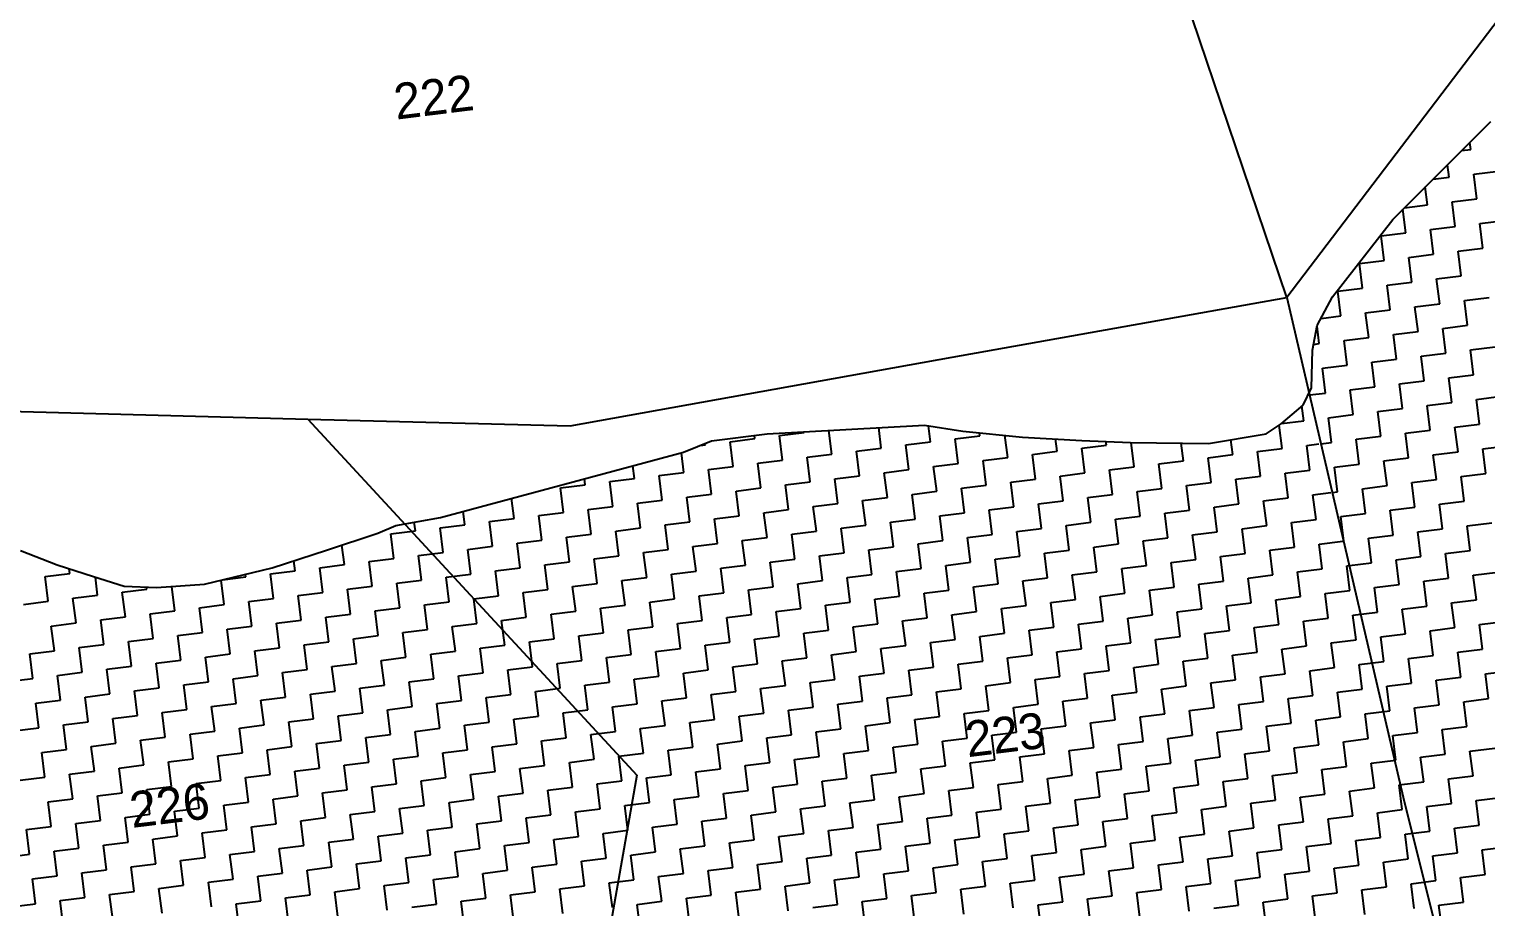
# Model space of a CAD drawing. Header units: metres. Extents: x 286056 to 292206, y 2024114 to 2027347.
# Drawn here: x 289080 to 289647, y 2024821 to 2025163 of the extents above; entities that cross this region are included whole.
import ezdxf
from ezdxf.enums import TextEntityAlignment as Align

# ---------------------------------------------------------------- set-up
doc = ezdxf.new("R2010")
doc.units = ezdxf.units.M
for name, color, linetype in [('POLY_HATCH', 12, 'Continuous'), ('POLY_PARCEL', 6, 'Continuous'), ('TEXT_PARCEL', 7, 'Continuous')]:
    doc.layers.add(name, color=color, linetype=linetype)
doc.styles.add('TEXT_MAP', font='')
doc.styles.get('TEXT_MAP').set_extended_font_data('Kruti Dev 050')

# ---------------------------------------------------------------- blocks, each defined once
blk = doc.blocks.new('13')
at = {"layer": 'POLY_HATCH'}
for p, q in [((426.931, 221.989), (432.421, 226.272)), ((423.45, 218.51), (426.931, 221.989)), ((422.512, 217.171), (423.45, 218.51)), ((422.111, 215.967), (422.512, 217.171)), ((421.843, 214.093), (422.111, 215.967)), ((377.582, 213.016), (390.108, 214.762)), ((390.108, 214.762), (391.581, 215.164)), ((391.581, 215.164), (394.393, 215.164)), ((394.393, 215.164), (402.293, 214.629)), ((402.293, 214.629), (404.168, 214.093)), ((356.425, 213.953), (358.166, 213.016)), ((404.168, 214.093), (407.113, 213.424)), ((421.307, 213.29), (421.843, 214.093)), ((407.113, 213.424), (410.059, 212.889)), ((420.102, 212.487), (421.307, 213.29)), ((358.166, 213.016), (359.906, 212.213)), ((371.69, 212.079), (374.368, 212.615)), ((374.368, 212.615), (375.305, 212.882)), ((375.305, 212.882), (377.582, 213.016)), ((410.059, 212.889), (412.47, 212.487)), ((412.47, 212.487), (416.353, 211.952)), ((419.299, 212.086), (420.102, 212.487)), ((359.906, 212.213), (361.379, 211.544)), ((368.878, 211.544), (371.69, 212.079)), ((416.353, 211.952), (419.299, 212.086)), ((361.379, 211.544), (362.986, 211.276)), ((362.986, 211.276), (365.396, 211.143)), ((365.396, 211.143), (368.878, 211.544))]:
    blk.add_line(p, q, dxfattribs=at)
at = {"layer": 'POLY_HATCH', "linetype": 'Continuous'}
for p, q in [((430.79, 225), (431.25, 225)), ((431.25, 225), (431.25, 225.359)), ((430, 223.75), (430, 224.383)), ((428.75, 222.5), (428.75, 223.408)), ((429.188, 223.75), (430, 223.75)), ((431.25, 223.75), (432.5, 223.75)), ((431.25, 222.5), (431.25, 223.75)), ((427.5, 221.25), (427.5, 222.433)), ((427.586, 222.5), (428.75, 222.5)), ((430, 222.5), (431.25, 222.5)), ((430, 221.25), (430, 222.5)), ((426.25, 221.25), (427.5, 221.25)), ((426.25, 220), (426.25, 221.25)), ((428.75, 221.25), (430, 221.25)), ((428.75, 220), (428.75, 221.25)), ((431.25, 221.25), (432.5, 221.25)), ((431.25, 220), (431.25, 221.25)), ((425, 220), (426.25, 220)), ((425, 218.75), (425, 220)), ((427.5, 220), (428.75, 220)), ((427.5, 218.75), (427.5, 220)), ((430, 220), (431.25, 220)), ((430, 218.75), (430, 220)), ((423.75, 218.75), (425, 218.75)), ((423.75, 217.5), (423.75, 218.75)), ((426.25, 218.75), (427.5, 218.75)), ((426.25, 217.5), (426.25, 218.75)), ((428.75, 218.75), (430, 218.75)), ((428.75, 217.5), (428.75, 218.75)), ((422.742, 217.5), (423.75, 217.5)), ((425, 217.5), (426.25, 217.5)), ((425, 216.25), (425, 217.5)), ((427.5, 217.5), (428.75, 217.5)), ((427.5, 216.25), (427.5, 217.5)), ((430, 217.5), (431.25, 217.5)), ((430, 216.25), (430, 217.5)), ((422.5, 216.25), (422.5, 217.134)), ((422.205, 216.25), (422.5, 216.25)), ((423.75, 216.25), (425, 216.25)), ((423.75, 215), (423.75, 216.25)), ((426.25, 216.25), (427.5, 216.25)), ((426.25, 215), (426.25, 216.25)), ((428.75, 216.25), (430, 216.25)), ((428.75, 215), (428.75, 216.25)), ((390, 213.75), (390, 214.747)), ((390.979, 215), (391.25, 215)), ((391.25, 215), (391.25, 215.074)), ((392.5, 215), (393.75, 215)), ((392.5, 213.75), (392.5, 215)), ((393.75, 215), (393.75, 215.164)), ((395, 215), (396.25, 215)), ((395, 213.75), (395, 215)), ((396.25, 215), (396.25, 215.038)), ((397.5, 213.75), (397.5, 214.953)), ((400, 213.75), (400, 214.784)), ((402.5, 213.75), (402.5, 214.569)), ((422.5, 215), (423.75, 215)), ((422.5, 213.75), (422.5, 215)), ((425, 215), (426.25, 215)), ((425, 213.75), (425, 215)), ((427.5, 215), (428.75, 215)), ((427.5, 213.75), (427.5, 215)), ((430, 215), (431.25, 215)), ((430, 213.75), (430, 215)), ((385, 213.75), (385, 214.05)), ((387.5, 213.75), (387.5, 214.399)), ((405, 213.75), (405, 213.904)), ((378.75, 212.5), (378.75, 213.179)), ((381.25, 212.5), (381.25, 213.528)), ((383.75, 213.75), (385, 213.75)), ((383.75, 212.5), (383.75, 213.75)), ((386.25, 213.75), (387.5, 213.75)), ((386.25, 212.5), (386.25, 213.75)), ((388.75, 213.75), (390, 213.75)), ((388.75, 212.5), (388.75, 213.75)), ((391.25, 213.75), (392.5, 213.75)), ((391.25, 212.5), (391.25, 213.75)), ((393.75, 213.75), (395, 213.75)), ((393.75, 212.5), (393.75, 213.75)), ((396.25, 213.75), (397.5, 213.75)), ((396.25, 212.5), (396.25, 213.75)), ((398.75, 213.75), (400, 213.75)), ((398.75, 212.5), (398.75, 213.75)), ((401.25, 213.75), (402.5, 213.75)), ((401.25, 212.5), (401.25, 213.75)), ((403.75, 213.75), (405, 213.75)), ((403.75, 212.5), (403.75, 213.75)), ((406.25, 212.5), (406.25, 213.62)), ((408.75, 212.5), (408.75, 213.127)), ((421.25, 212.5), (421.25, 213.252)), ((421.7, 213.75), (422.5, 213.75)), ((423.75, 213.75), (425, 213.75)), ((423.75, 212.5), (423.75, 213.75)), ((426.25, 213.75), (427.5, 213.75)), ((426.25, 212.5), (426.25, 213.75)), ((428.75, 213.75), (430, 213.75)), ((428.75, 212.5), (428.75, 213.75)), ((357.5, 212.5), (358.75, 212.5)), ((357.5, 211.25), (357.5, 212.5)), ((358.75, 212.5), (358.75, 212.747)), ((375, 212.5), (376.25, 212.5)), ((375, 211.25), (375, 212.5)), ((376.25, 212.5), (376.25, 212.938)), ((377.5, 212.5), (378.75, 212.5)), ((377.5, 211.25), (377.5, 212.5)), ((380, 212.5), (381.25, 212.5)), ((380, 211.25), (380, 212.5)), ((382.5, 212.5), (383.75, 212.5)), ((382.5, 211.25), (382.5, 212.5)), ((385, 212.5), (386.25, 212.5)), ((385, 211.25), (385, 212.5)), ((387.5, 212.5), (388.75, 212.5)), ((387.5, 211.25), (387.5, 212.5)), ((390, 212.5), (391.25, 212.5)), ((390, 211.25), (390, 212.5)), ((392.5, 212.5), (393.75, 212.5)), ((392.5, 211.25), (392.5, 212.5)), ((395, 212.5), (396.25, 212.5)), ((395, 211.25), (395, 212.5)), ((397.5, 212.5), (398.75, 212.5)), ((397.5, 211.25), (397.5, 212.5)), ((400, 212.5), (401.25, 212.5)), ((400, 211.25), (400, 212.5)), ((402.5, 212.5), (403.75, 212.5)), ((402.5, 211.25), (402.5, 212.5)), ((405, 212.5), (406.25, 212.5)), ((405, 211.25), (405, 212.5)), ((407.5, 212.5), (408.75, 212.5)), ((407.5, 211.25), (407.5, 212.5)), ((410, 212.5), (411.25, 212.5)), ((410, 211.25), (410, 212.5)), ((411.25, 212.5), (411.25, 212.69)), ((412.5, 211.25), (412.5, 212.483)), ((420, 211.25), (420, 212.436)), ((420.121, 212.5), (421.25, 212.5)), ((422.5, 212.5), (423.75, 212.5)), ((422.5, 211.25), (422.5, 212.5)), ((425, 212.5), (426.25, 212.5)), ((425, 211.25), (425, 212.5)), ((427.5, 212.5), (428.75, 212.5)), ((427.5, 211.25), (427.5, 212.5)), ((430, 212.5), (431.25, 212.5)), ((430, 211.25), (430, 212.5)), ((360, 211.25), (360, 212.171)), ((370, 211.25), (370, 211.758)), ((372.5, 211.25), (372.5, 212.241)), ((415, 211.25), (415, 212.138)), ((417.5, 211.25), (417.5, 212.004)), ((356.25, 211.25), (357.5, 211.25)), ((358.75, 211.25), (360, 211.25)), ((358.75, 210), (358.75, 211.25)), ((361.25, 211.25), (362.5, 211.25)), ((361.25, 210), (361.25, 211.25)), ((362.5, 211.25), (362.5, 211.357)), ((363.75, 210), (363.75, 211.234)), ((366.25, 210), (366.25, 211.241)), ((366.328, 211.25), (367.5, 211.25)), ((367.5, 211.25), (367.5, 211.385)), ((368.75, 211.25), (370, 211.25)), ((368.75, 210), (368.75, 211.25)), ((371.25, 211.25), (372.5, 211.25)), ((371.25, 210), (371.25, 211.25)), ((373.75, 211.25), (375, 211.25)), ((373.75, 210), (373.75, 211.25)), ((376.25, 211.25), (377.5, 211.25)), ((376.25, 210), (376.25, 211.25)), ((378.75, 211.25), (380, 211.25)), ((378.75, 210), (378.75, 211.25)), ((381.25, 211.25), (382.5, 211.25)), ((381.25, 210), (381.25, 211.25)), ((383.75, 211.25), (385, 211.25)), ((383.75, 210), (383.75, 211.25)), ((386.25, 211.25), (387.5, 211.25)), ((386.25, 210), (386.25, 211.25)), ((388.75, 211.25), (390, 211.25)), ((388.75, 210), (388.75, 211.25)), ((391.25, 211.25), (392.5, 211.25)), ((391.25, 210), (391.25, 211.25)), ((393.75, 211.25), (395, 211.25)), ((393.75, 210), (393.75, 211.25)), ((396.25, 211.25), (397.5, 211.25)), ((396.25, 210), (396.25, 211.25)), ((398.75, 211.25), (400, 211.25)), ((398.75, 210), (398.75, 211.25)), ((401.25, 211.25), (402.5, 211.25)), ((401.25, 210), (401.25, 211.25)), ((403.75, 211.25), (405, 211.25)), ((403.75, 210), (403.75, 211.25)), ((406.25, 211.25), (407.5, 211.25)), ((406.25, 210), (406.25, 211.25)), ((408.75, 211.25), (410, 211.25)), ((408.75, 210), (408.75, 211.25)), ((411.25, 211.25), (412.5, 211.25)), ((411.25, 210), (411.25, 211.25)), ((413.75, 211.25), (415, 211.25)), ((413.75, 210), (413.75, 211.25)), ((416.25, 211.25), (417.5, 211.25)), ((416.25, 210), (416.25, 211.25)), ((418.75, 211.25), (420, 211.25)), ((418.75, 210), (418.75, 211.25)), ((421.25, 211.25), (421.864, 211.25)), ((421.25, 210), (421.25, 211.25)), ((421.965, 211.25), (422.5, 211.25)), ((423.75, 211.25), (425, 211.25)), ((423.75, 210), (423.75, 211.25)), ((426.25, 211.25), (427.5, 211.25)), ((426.25, 210), (426.25, 211.25)), ((428.75, 211.25), (430, 211.25)), ((428.75, 210), (428.75, 211.25)), ((357.5, 210), (358.75, 210)), ((357.5, 208.75), (357.5, 210)), ((360, 210), (361.25, 210)), ((360, 208.75), (360, 210)), ((362.5, 210), (363.75, 210)), ((362.5, 208.75), (362.5, 210)), ((365, 210), (366.25, 210)), ((365, 208.75), (365, 210)), ((367.5, 210), (368.75, 210)), ((367.5, 208.75), (367.5, 210)), ((370, 210), (371.25, 210)), ((370, 208.75), (370, 210)), ((372.5, 210), (373.75, 210)), ((372.5, 208.75), (372.5, 210)), ((375, 210), (376.25, 210)), ((375, 208.75), (375, 210)), ((377.5, 210), (378.75, 210)), ((377.5, 208.75), (377.5, 210)), ((380, 210), (381.25, 210)), ((380, 208.75), (380, 210)), ((382.5, 210), (383.75, 210)), ((382.5, 208.75), (382.5, 210)), ((385, 210), (386.25, 210)), ((385, 208.75), (385, 210)), ((387.5, 210), (388.75, 210)), ((387.5, 208.75), (387.5, 210)), ((390, 210), (391.25, 210)), ((390, 208.75), (390, 210)), ((392.5, 210), (393.75, 210)), ((392.5, 208.75), (392.5, 210)), ((395, 210), (396.25, 210)), ((395, 208.75), (395, 210)), ((397.5, 210), (398.75, 210)), ((397.5, 208.75), (397.5, 210)), ((400, 210), (401.25, 210)), ((400, 208.75), (400, 210)), ((402.5, 210), (403.75, 210)), ((402.5, 208.75), (402.5, 210)), ((405, 210), (406.25, 210)), ((405, 208.75), (405, 210)), ((407.5, 210), (408.75, 210)), ((407.5, 208.75), (407.5, 210)), ((410, 210), (411.25, 210)), ((410, 208.75), (410, 210)), ((412.5, 210), (413.75, 210)), ((412.5, 208.75), (412.5, 210)), ((415, 210), (416.25, 210)), ((415, 208.75), (415, 210)), ((417.5, 210), (418.75, 210)), ((417.5, 208.75), (417.5, 210)), ((420, 210), (421.25, 210)), ((420, 208.75), (420, 210)), ((422.5, 210), (423.75, 210)), ((422.5, 208.75), (422.5, 210)), ((425, 210), (426.25, 210)), ((425, 208.75), (425, 210)), ((427.5, 210), (428.75, 210)), ((427.5, 208.75), (427.5, 210)), ((430, 210), (431.25, 210)), ((430, 208.75), (430, 210)), ((356.25, 208.75), (357.5, 208.75)), ((356.25, 207.5), (356.25, 208.75)), ((358.75, 208.75), (360, 208.75)), ((358.75, 207.5), (358.75, 208.75)), ((361.25, 208.75), (362.5, 208.75)), ((361.25, 207.5), (361.25, 208.75)), ((363.75, 208.75), (365, 208.75)), ((363.75, 207.5), (363.75, 208.75)), ((366.25, 208.75), (367.5, 208.75)), ((366.25, 207.5), (366.25, 208.75)), ((368.75, 208.75), (370, 208.75)), ((368.75, 207.5), (368.75, 208.75)), ((371.25, 208.75), (372.5, 208.75)), ((371.25, 207.5), (371.25, 208.75)), ((373.75, 208.75), (375, 208.75)), ((373.75, 207.5), (373.75, 208.75)), ((376.25, 208.75), (377.5, 208.75)), ((376.25, 207.5), (376.25, 208.75)), ((378.75, 208.75), (380, 208.75)), ((378.75, 207.5), (378.75, 208.75)), ((381.25, 208.75), (382.5, 208.75)), ((381.25, 207.5), (381.25, 208.75)), ((383.75, 208.75), (385, 208.75)), ((383.75, 207.5), (383.75, 208.75)), ((386.25, 208.75), (387.5, 208.75)), ((386.25, 207.5), (386.25, 208.75)), ((388.75, 208.75), (390, 208.75)), ((388.75, 207.5), (388.75, 208.75)), ((391.25, 208.75), (392.5, 208.75)), ((391.25, 207.5), (391.25, 208.75)), ((393.75, 208.75), (395, 208.75)), ((393.75, 207.5), (393.75, 208.75)), ((396.25, 208.75), (397.5, 208.75)), ((396.25, 207.5), (396.25, 208.75)), ((398.75, 208.75), (400, 208.75)), ((398.75, 207.5), (398.75, 208.75)), ((401.25, 208.75), (402.5, 208.75)), ((401.25, 207.5), (401.25, 208.75)), ((403.75, 208.75), (405, 208.75)), ((403.75, 207.5), (403.75, 208.75)), ((406.25, 208.75), (407.5, 208.75)), ((406.25, 207.5), (406.25, 208.75)), ((408.75, 208.75), (410, 208.75)), ((408.75, 207.5), (408.75, 208.75)), ((411.25, 208.75), (412.5, 208.75)), ((411.25, 207.5), (411.25, 208.75)), ((413.75, 208.75), (415, 208.75)), ((413.75, 207.5), (413.75, 208.75)), ((416.25, 208.75), (417.5, 208.75)), ((416.25, 207.5), (416.25, 208.75)), ((418.75, 208.75), (420, 208.75)), ((418.75, 207.5), (418.75, 208.75)), ((421.25, 208.75), (422.16, 208.75)), ((421.25, 207.5), (421.25, 208.75)), ((422.23, 208.75), (422.5, 208.75)), ((423.75, 208.75), (425, 208.75)), ((423.75, 207.5), (423.75, 208.75)), ((426.25, 208.75), (427.5, 208.75)), ((426.25, 207.5), (426.25, 208.75)), ((428.75, 208.75), (430, 208.75)), ((428.75, 207.5), (428.75, 208.75)), ((355, 207.5), (356.25, 207.5)), ((357.5, 207.5), (358.75, 207.5)), ((357.5, 206.25), (357.5, 207.5)), ((360, 207.5), (361.25, 207.5)), ((360, 206.25), (360, 207.5)), ((362.5, 207.5), (363.75, 207.5)), ((362.5, 206.25), (362.5, 207.5)), ((365, 207.5), (366.25, 207.5)), ((365, 206.25), (365, 207.5)), ((367.5, 207.5), (368.75, 207.5)), ((367.5, 206.25), (367.5, 207.5)), ((370, 207.5), (371.25, 207.5)), ((370, 206.25), (370, 207.5)), ((372.5, 207.5), (373.75, 207.5)), ((372.5, 206.25), (372.5, 207.5)), ((375, 207.5), (376.25, 207.5)), ((375, 206.25), (375, 207.5)), ((377.5, 207.5), (378.75, 207.5)), ((377.5, 206.25), (377.5, 207.5)), ((380, 207.5), (381.25, 207.5)), ((380, 206.25), (380, 207.5)), ((382.5, 207.5), (383.75, 207.5)), ((382.5, 206.25), (382.5, 207.5)), ((385, 207.5), (386.25, 207.5)), ((385, 206.25), (385, 207.5)), ((387.5, 207.5), (388.75, 207.5)), ((387.5, 206.25), (387.5, 207.5)), ((390, 207.5), (391.25, 207.5)), ((390, 206.25), (390, 207.5)), ((392.5, 207.5), (393.75, 207.5)), ((392.5, 206.25), (392.5, 207.5)), ((395, 207.5), (396.25, 207.5)), ((395, 206.25), (395, 207.5)), ((397.5, 207.5), (398.75, 207.5)), ((397.5, 206.25), (397.5, 207.5)), ((400, 207.5), (401.25, 207.5)), ((400, 206.25), (400, 207.5)), ((402.5, 207.5), (403.75, 207.5)), ((402.5, 206.25), (402.5, 207.5)), ((405, 207.5), (406.25, 207.5)), ((405, 206.25), (405, 207.5)), ((407.5, 207.5), (408.75, 207.5)), ((407.5, 206.25), (407.5, 207.5)), ((410, 207.5), (411.25, 207.5)), ((410, 206.25), (410, 207.5)), ((412.5, 207.5), (413.75, 207.5)), ((412.5, 206.25), (412.5, 207.5)), ((415, 207.5), (416.25, 207.5)), ((415, 206.25), (415, 207.5)), ((417.5, 207.5), (418.75, 207.5)), ((417.5, 206.25), (417.5, 207.5)), ((420, 207.5), (421.25, 207.5)), ((420, 206.25), (420, 207.5)), ((422.5, 207.5), (423.75, 207.5)), ((422.5, 206.25), (422.5, 207.5)), ((425, 207.5), (426.25, 207.5)), ((425, 206.25), (425, 207.5)), ((427.5, 207.5), (428.75, 207.5)), ((427.5, 206.25), (427.5, 207.5)), ((356.25, 206.25), (357.5, 206.25)), ((356.25, 205), (356.25, 206.25)), ((358.75, 206.25), (360, 206.25)), ((358.75, 205), (358.75, 206.25)), ((361.25, 206.25), (362.5, 206.25)), ((361.25, 205), (361.25, 206.25)), ((363.75, 206.25), (365, 206.25)), ((363.75, 205), (363.75, 206.25)), ((366.25, 206.25), (367.5, 206.25)), ((366.25, 205), (366.25, 206.25)), ((368.75, 206.25), (370, 206.25)), ((368.75, 205), (368.75, 206.25)), ((371.25, 206.25), (372.5, 206.25)), ((371.25, 205), (371.25, 206.25)), ((373.75, 206.25), (375, 206.25)), ((373.75, 205), (373.75, 206.25)), ((376.25, 206.25), (377.5, 206.25)), ((376.25, 205), (376.25, 206.25)), ((378.75, 206.25), (380, 206.25)), ((378.75, 205), (378.75, 206.25)), ((381.25, 206.25), (382.5, 206.25)), ((381.25, 205), (381.25, 206.25)), ((383.75, 206.25), (385, 206.25)), ((383.75, 205), (383.75, 206.25)), ((386.25, 206.25), (387.5, 206.25)), ((386.25, 205), (386.25, 206.25)), ((388.75, 206.25), (390, 206.25)), ((388.75, 205), (388.75, 206.25)), ((391.25, 206.25), (392.5, 206.25)), ((391.25, 205), (391.25, 206.25)), ((393.75, 206.25), (395, 206.25)), ((393.75, 205), (393.75, 206.25)), ((396.25, 206.25), (397.5, 206.25)), ((396.25, 205), (396.25, 206.25)), ((398.75, 206.25), (400, 206.25)), ((398.75, 205), (398.75, 206.25)), ((401.25, 206.25), (402.5, 206.25)), ((401.25, 205), (401.25, 206.25)), ((403.75, 206.25), (405, 206.25)), ((403.75, 205), (403.75, 206.25)), ((406.25, 206.25), (407.5, 206.25)), ((406.25, 205), (406.25, 206.25)), ((408.75, 206.25), (410, 206.25)), ((408.75, 205), (408.75, 206.25)), ((411.25, 206.25), (412.5, 206.25)), ((411.25, 205), (411.25, 206.25)), ((413.75, 206.25), (415, 206.25)), ((413.75, 205), (413.75, 206.25)), ((416.25, 206.25), (417.5, 206.25)), ((416.25, 205), (416.25, 206.25)), ((418.75, 206.25), (420, 206.25)), ((418.75, 205), (418.75, 206.25)), ((421.25, 206.25), (422.456, 206.25)), ((421.25, 205), (421.25, 206.25)), ((422.495, 206.25), (422.5, 206.25)), ((423.75, 206.25), (425, 206.25)), ((423.75, 205), (423.75, 206.25)), ((426.25, 206.25), (427.5, 206.25)), ((426.25, 205), (426.25, 206.25)), ((428.75, 206.25), (430, 206.25)), ((428.75, 205), (428.75, 206.25)), ((355, 205), (356.25, 205)), ((357.5, 205), (358.75, 205)), ((357.5, 203.75), (357.5, 205)), ((360, 205), (361.25, 205)), ((360, 203.75), (360, 205)), ((362.5, 205), (363.75, 205)), ((362.5, 203.75), (362.5, 205)), ((365, 205), (366.25, 205)), ((365, 203.75), (365, 205)), ((367.5, 205), (368.75, 205)), ((367.5, 203.75), (367.5, 205)), ((370, 205), (371.25, 205)), ((370, 203.75), (370, 205)), ((372.5, 205), (373.75, 205)), ((372.5, 203.75), (372.5, 205)), ((375, 205), (376.25, 205)), ((375, 203.75), (375, 205)), ((377.5, 205), (378.75, 205)), ((377.5, 203.75), (377.5, 205)), ((380, 205), (381.25, 205)), ((380, 203.75), (380, 205)), ((382.5, 205), (383.75, 205)), ((382.5, 203.75), (382.5, 205)), ((385, 205), (386.25, 205)), ((385, 203.75), (385, 205)), ((387.5, 205), (388.75, 205)), ((387.5, 203.75), (387.5, 205)), ((390, 205), (391.25, 205)), ((390, 203.75), (390, 205)), ((392.5, 205), (393.75, 205)), ((392.5, 203.75), (392.5, 205)), ((395, 205), (396.25, 205)), ((395, 203.75), (395, 205)), ((397.5, 205), (398.75, 205)), ((397.5, 203.75), (397.5, 205)), ((400, 205), (401.25, 205)), ((400, 203.75), (400, 205)), ((402.5, 205), (403.75, 205)), ((402.5, 203.75), (402.5, 205)), ((405, 205), (406.25, 205)), ((405, 203.75), (405, 205)), ((407.5, 205), (408.75, 205)), ((407.5, 203.75), (407.5, 205)), ((410, 205), (411.25, 205)), ((410, 203.75), (410, 205)), ((412.5, 205), (413.75, 205)), ((412.5, 203.75), (412.5, 205)), ((415, 205), (416.25, 205)), ((415, 203.75), (415, 205)), ((417.5, 205), (418.75, 205)), ((417.5, 203.75), (417.5, 205)), ((420, 205), (421.25, 205)), ((420, 203.75), (420, 205)), ((422.5, 205), (422.604, 205)), ((422.5, 203.75), (422.5, 205)), ((422.627, 205), (423.75, 205)), ((425, 205), (426.25, 205)), ((425, 203.75), (425, 205)), ((427.5, 205), (428.75, 205)), ((427.5, 203.75), (427.5, 205)), ((356.25, 203.75), (357.5, 203.75)), ((356.25, 202.5), (356.25, 203.75)), ((358.75, 203.75), (360, 203.75)), ((358.75, 202.5), (358.75, 203.75)), ((361.25, 203.75), (362.5, 203.75)), ((361.25, 202.5), (361.25, 203.75)), ((363.75, 203.75), (365, 203.75)), ((363.75, 202.5), (363.75, 203.75)), ((366.25, 203.75), (367.5, 203.75)), ((366.25, 202.5), (366.25, 203.75)), ((368.75, 203.75), (370, 203.75)), ((368.75, 202.5), (368.75, 203.75)), ((371.25, 203.75), (372.5, 203.75)), ((371.25, 202.5), (371.25, 203.75)), ((373.75, 203.75), (375, 203.75)), ((373.75, 202.5), (373.75, 203.75)), ((376.25, 203.75), (377.5, 203.75)), ((376.25, 202.5), (376.25, 203.75)), ((378.75, 203.75), (380, 203.75)), ((378.75, 202.5), (378.75, 203.75)), ((381.25, 203.75), (382.5, 203.75)), ((381.25, 202.5), (381.25, 203.75)), ((383.75, 203.75), (385, 203.75)), ((383.75, 202.5), (383.75, 203.75)), ((386.25, 203.75), (387.5, 203.75)), ((386.25, 202.5), (386.25, 203.75)), ((388.75, 203.75), (390, 203.75)), ((388.75, 202.5), (388.75, 203.75)), ((391.25, 203.75), (392.5, 203.75)), ((391.25, 202.5), (391.25, 203.75)), ((393.75, 203.75), (395, 203.75)), ((393.75, 202.5), (393.75, 203.75)), ((396.25, 203.75), (397.5, 203.75)), ((396.25, 202.5), (396.25, 203.75)), ((398.75, 203.75), (400, 203.75)), ((398.75, 202.5), (398.75, 203.75)), ((401.25, 203.75), (402.5, 203.75)), ((401.25, 202.5), (401.25, 203.75)), ((403.75, 203.75), (405, 203.75)), ((403.75, 202.5), (403.75, 203.75)), ((406.25, 203.75), (407.5, 203.75)), ((406.25, 202.5), (406.25, 203.75)), ((408.75, 203.75), (410, 203.75)), ((408.75, 202.5), (408.75, 203.75)), ((411.25, 203.75), (412.5, 203.75)), ((411.25, 202.5), (411.25, 203.75)), ((413.75, 203.75), (415, 203.75)), ((413.75, 202.5), (413.75, 203.75)), ((416.25, 203.75), (417.5, 203.75)), ((416.25, 202.5), (416.25, 203.75)), ((418.75, 203.75), (420, 203.75)), ((418.75, 202.5), (418.75, 203.75)), ((421.25, 203.75), (422.5, 203.75)), ((421.25, 202.5), (421.25, 203.75)), ((423.75, 203.75), (425, 203.75)), ((423.75, 202.5), (423.75, 203.75)), ((426.25, 203.75), (427.5, 203.75)), ((426.25, 202.5), (426.25, 203.75)), ((428.75, 203.75), (430, 203.75)), ((428.75, 202.5), (428.75, 203.75)), ((355, 202.5), (356.25, 202.5)), ((357.5, 202.5), (358.75, 202.5)), ((357.5, 201.25), (357.5, 202.5)), ((360, 202.5), (361.25, 202.5)), ((360, 201.25), (360, 202.5)), ((362.5, 202.5), (363.75, 202.5)), ((362.5, 201.25), (362.5, 202.5)), ((365, 202.5), (366.25, 202.5)), ((365, 201.25), (365, 202.5)), ((367.5, 202.5), (368.75, 202.5)), ((367.5, 201.25), (367.5, 202.5)), ((370, 202.5), (371.25, 202.5)), ((370, 201.25), (370, 202.5)), ((372.5, 202.5), (373.75, 202.5)), ((372.5, 201.25), (372.5, 202.5)), ((375, 202.5), (376.25, 202.5)), ((375, 201.25), (375, 202.5)), ((377.5, 202.5), (378.75, 202.5)), ((377.5, 201.25), (377.5, 202.5)), ((380, 202.5), (381.25, 202.5)), ((380, 201.25), (380, 202.5)), ((382.5, 202.5), (383.75, 202.5)), ((382.5, 201.25), (382.5, 202.5)), ((385, 202.5), (386.25, 202.5)), ((385, 201.25), (385, 202.5)), ((387.5, 202.5), (388.75, 202.5)), ((387.5, 201.25), (387.5, 202.5)), ((390, 202.5), (391.25, 202.5)), ((390, 201.25), (390, 202.5)), ((392.5, 202.5), (393.75, 202.5)), ((392.5, 201.25), (392.5, 202.5)), ((395, 202.5), (396.25, 202.5)), ((395, 201.25), (395, 202.5)), ((397.5, 202.5), (398.75, 202.5)), ((397.5, 201.25), (397.5, 202.5)), ((400, 202.5), (401.25, 202.5)), ((400, 201.25), (400, 202.5)), ((402.5, 202.5), (403.75, 202.5)), ((402.5, 201.25), (402.5, 202.5)), ((405, 202.5), (406.25, 202.5)), ((405, 201.25), (405, 202.5)), ((407.5, 202.5), (408.75, 202.5)), ((407.5, 201.25), (407.5, 202.5)), ((410, 202.5), (411.25, 202.5)), ((410, 201.25), (410, 202.5)), ((412.5, 202.5), (413.75, 202.5)), ((412.5, 201.25), (412.5, 202.5)), ((415, 202.5), (416.25, 202.5)), ((415, 201.25), (415, 202.5)), ((417.5, 202.5), (418.75, 202.5)), ((417.5, 201.25), (417.5, 202.5)), ((420, 202.5), (421.25, 202.5)), ((420, 201.25), (420, 202.5)), ((422.5, 202.5), (423.75, 202.5)), ((422.5, 201.25), (422.5, 202.5)), ((425, 202.5), (426.25, 202.5)), ((425, 201.25), (425, 202.5)), ((427.5, 202.5), (428.75, 202.5)), ((427.5, 201.25), (427.5, 202.5)), ((356.25, 201.25), (357.5, 201.25)), ((356.25, 200), (356.25, 201.25)), ((358.75, 201.25), (360, 201.25)), ((358.75, 200), (358.75, 201.25)), ((361.25, 201.25), (362.5, 201.25)), ((361.25, 200), (361.25, 201.25)), ((363.75, 201.25), (365, 201.25)), ((363.75, 200), (363.75, 201.25)), ((366.25, 201.25), (367.5, 201.25)), ((366.25, 200), (366.25, 201.25)), ((368.75, 201.25), (370, 201.25)), ((368.75, 200), (368.75, 201.25)), ((371.25, 201.25), (372.5, 201.25)), ((371.25, 200), (371.25, 201.25)), ((373.75, 201.25), (375, 201.25)), ((373.75, 200), (373.75, 201.25)), ((376.25, 201.25), (377.5, 201.25)), ((376.25, 200), (376.25, 201.25)), ((378.75, 201.25), (380, 201.25)), ((378.75, 200), (378.75, 201.25)), ((381.25, 201.25), (382.5, 201.25)), ((381.25, 200), (381.25, 201.25)), ((383.75, 201.25), (385, 201.25)), ((383.75, 200), (383.75, 201.25)), ((386.25, 201.25), (387.5, 201.25)), ((386.25, 200), (386.25, 201.25)), ((388.75, 201.25), (390, 201.25)), ((388.75, 200), (388.75, 201.25)), ((391.25, 201.25), (392.5, 201.25)), ((391.25, 200), (391.25, 201.25)), ((393.75, 201.25), (395, 201.25)), ((393.75, 200), (393.75, 201.25)), ((396.25, 201.25), (397.5, 201.25)), ((396.25, 200), (396.25, 201.25)), ((398.75, 201.25), (400, 201.25)), ((398.75, 200), (398.75, 201.25)), ((401.25, 201.25), (402.5, 201.25)), ((401.25, 200), (401.25, 201.25)), ((403.75, 201.25), (405, 201.25)), ((403.75, 200), (403.75, 201.25)), ((406.25, 201.25), (407.5, 201.25)), ((406.25, 200), (406.25, 201.25)), ((408.75, 201.25), (410, 201.25)), ((408.75, 200), (408.75, 201.25)), ((411.25, 201.25), (412.5, 201.25)), ((411.25, 200), (411.25, 201.25)), ((413.75, 201.25), (415, 201.25)), ((413.75, 200), (413.75, 201.25)), ((416.25, 201.25), (417.5, 201.25)), ((416.25, 200), (416.25, 201.25)), ((418.75, 201.25), (420, 201.25)), ((418.75, 200), (418.75, 201.25)), ((421.25, 201.25), (422.5, 201.25)), ((421.25, 200), (421.25, 201.25)), ((423.75, 201.25), (425, 201.25)), ((423.75, 200), (423.75, 201.25)), ((426.25, 201.25), (427.5, 201.25)), ((426.25, 200), (426.25, 201.25)), ((428.75, 201.25), (430, 201.25)), ((428.75, 200), (428.75, 201.25)), ((355, 200), (356.25, 200)), ((355, 198.75), (355, 200)), ((357.5, 200), (358.75, 200)), ((357.5, 198.75), (357.5, 200)), ((360, 200), (361.25, 200)), ((360, 198.75), (360, 200)), ((362.5, 200), (363.75, 200)), ((362.5, 198.75), (362.5, 200)), ((365, 200), (366.25, 200)), ((365, 198.75), (365, 200)), ((367.5, 200), (368.75, 200)), ((367.5, 198.75), (367.5, 200)), ((370, 200), (371.25, 200)), ((370, 198.75), (370, 200)), ((372.5, 200), (373.75, 200)), ((372.5, 198.75), (372.5, 200)), ((375, 200), (376.25, 200)), ((375, 198.75), (375, 200)), ((377.5, 200), (378.75, 200)), ((377.5, 198.75), (377.5, 200)), ((380, 200), (381.25, 200)), ((380, 198.75), (380, 200)), ((382.5, 200), (383.75, 200)), ((382.5, 198.75), (382.5, 200)), ((385, 200), (386.25, 200)), ((385, 198.75), (385, 200)), ((387.5, 200), (388.75, 200)), ((387.5, 198.75), (387.5, 200)), ((390, 200), (391.25, 200)), ((390, 198.75), (390, 200)), ((392.5, 200), (393.75, 200)), ((392.5, 198.75), (392.5, 200)), ((395, 200), (396.25, 200)), ((395, 198.75), (395, 200)), ((397.5, 200), (398.75, 200)), ((397.5, 198.75), (397.5, 200)), ((400, 200), (401.25, 200)), ((400, 198.75), (400, 200)), ((402.5, 200), (403.75, 200)), ((402.5, 198.75), (402.5, 200)), ((405, 200), (406.25, 200)), ((405, 198.75), (405, 200)), ((407.5, 200), (408.75, 200)), ((407.5, 198.75), (407.5, 200)), ((410, 200), (411.25, 200)), ((410, 198.75), (410, 200)), ((412.5, 200), (413.75, 200)), ((412.5, 198.75), (412.5, 200)), ((415, 200), (416.25, 200)), ((415, 198.75), (415, 200)), ((417.5, 200), (418.75, 200)), ((417.5, 198.75), (417.5, 200)), ((420, 200), (421.25, 200)), ((420, 198.75), (420, 200)), ((422.5, 200), (423.75, 200)), ((422.5, 198.75), (422.5, 200)), ((425, 200), (426.25, 200)), ((425, 198.75), (425, 200)), ((427.5, 200), (428.75, 200)), ((427.5, 198.75), (427.5, 200)), ((353.75, 198.75), (355, 198.75)), ((356.25, 198.75), (357.5, 198.75)), ((356.25, 197.5), (356.25, 198.75)), ((358.75, 198.75), (360, 198.75)), ((358.75, 197.5), (358.75, 198.75)), ((361.25, 198.75), (362.5, 198.75)), ((361.25, 197.5), (361.25, 198.75)), ((363.75, 198.75), (365, 198.75)), ((363.75, 197.5), (363.75, 198.75)), ((366.25, 198.75), (367.5, 198.75)), ((366.25, 197.5), (366.25, 198.75)), ((368.75, 198.75), (370, 198.75)), ((368.75, 197.5), (368.75, 198.75)), ((371.25, 198.75), (372.5, 198.75)), ((371.25, 197.5), (371.25, 198.75)), ((373.75, 198.75), (375, 198.75)), ((373.75, 197.5), (373.75, 198.75)), ((376.25, 198.75), (377.5, 198.75)), ((376.25, 197.5), (376.25, 198.75)), ((378.75, 198.75), (380, 198.75)), ((378.75, 197.5), (378.75, 198.75)), ((381.25, 198.75), (382.5, 198.75)), ((381.25, 197.5), (381.25, 198.75)), ((383.75, 198.75), (385, 198.75)), ((383.75, 197.5), (383.75, 198.75)), ((386.25, 198.75), (387.5, 198.75)), ((386.25, 197.5), (386.25, 198.75)), ((388.75, 198.75), (390, 198.75)), ((388.75, 197.5), (388.75, 198.75)), ((391.25, 198.75), (392.5, 198.75)), ((391.25, 197.5), (391.25, 198.75)), ((393.75, 198.75), (395, 198.75)), ((393.75, 197.5), (393.75, 198.75)), ((396.25, 198.75), (397.5, 198.75)), ((396.25, 197.5), (396.25, 198.75)), ((398.75, 198.75), (400, 198.75)), ((398.75, 197.5), (398.75, 198.75)), ((401.25, 198.75), (402.5, 198.75)), ((401.25, 197.5), (401.25, 198.75)), ((403.75, 198.75), (405, 198.75)), ((403.75, 197.5), (403.75, 198.75)), ((406.25, 198.75), (407.5, 198.75)), ((406.25, 197.5), (406.25, 198.75)), ((408.75, 198.75), (410, 198.75)), ((408.75, 197.5), (408.75, 198.75)), ((411.25, 198.75), (412.5, 198.75)), ((411.25, 197.5), (411.25, 198.75)), ((413.75, 198.75), (415, 198.75)), ((413.75, 197.5), (413.75, 198.75)), ((416.25, 198.75), (417.5, 198.75)), ((416.25, 197.5), (416.25, 198.75)), ((418.75, 198.75), (420, 198.75)), ((418.75, 197.5), (418.75, 198.75)), ((421.25, 198.75), (422.5, 198.75)), ((421.25, 197.5), (421.25, 198.75)), ((423.75, 198.75), (425, 198.75)), ((423.75, 197.5), (423.75, 198.75)), ((426.25, 198.75), (427.5, 198.75)), ((426.25, 197.5), (426.25, 198.75)), ((428.75, 198.75), (430, 198.75)), ((428.75, 197.5), (428.75, 198.75)), ((355, 197.5), (356.25, 197.5)), ((355, 196.25), (355, 197.5)), ((357.5, 197.5), (358.75, 197.5)), ((357.5, 196.25), (357.5, 197.5)), ((360, 197.5), (361.25, 197.5)), ((360, 196.25), (360, 197.5)), ((362.5, 197.5), (363.75, 197.5)), ((362.5, 196.25), (362.5, 197.5)), ((365, 197.5), (366.25, 197.5)), ((365, 196.25), (365, 197.5)), ((367.5, 197.5), (368.75, 197.5)), ((367.5, 196.25), (367.5, 197.5)), ((370, 197.5), (371.25, 197.5)), ((370, 196.25), (370, 197.5)), ((372.5, 197.5), (373.75, 197.5)), ((372.5, 196.25), (372.5, 197.5)), ((375, 197.5), (376.25, 197.5)), ((375, 196.25), (375, 197.5)), ((377.5, 197.5), (378.75, 197.5)), ((377.5, 196.25), (377.5, 197.5)), ((380, 197.5), (381.25, 197.5)), ((380, 196.25), (380, 197.5)), ((382.5, 197.5), (383.75, 197.5)), ((382.5, 196.25), (382.5, 197.5)), ((385, 197.5), (386.25, 197.5)), ((385, 196.25), (385, 197.5)), ((387.5, 197.5), (388.75, 197.5)), ((387.5, 196.25), (387.5, 197.5)), ((390, 197.5), (391.25, 197.5)), ((390, 196.25), (390, 197.5)), ((392.5, 197.5), (393.75, 197.5)), ((392.5, 196.25), (392.5, 197.5)), ((395, 197.5), (396.25, 197.5)), ((395, 196.25), (395, 197.5)), ((397.5, 197.5), (398.75, 197.5)), ((397.5, 196.25), (397.5, 197.5)), ((400, 197.5), (401.25, 197.5)), ((400, 196.25), (400, 197.5)), ((402.5, 197.5), (403.75, 197.5)), ((402.5, 196.25), (402.5, 197.5)), ((405, 197.5), (406.25, 197.5)), ((405, 196.25), (405, 197.5)), ((407.5, 197.5), (408.75, 197.5)), ((407.5, 196.25), (407.5, 197.5)), ((410, 197.5), (411.25, 197.5)), ((410, 196.25), (410, 197.5)), ((412.5, 197.5), (413.75, 197.5)), ((412.5, 196.25), (412.5, 197.5)), ((415, 197.5), (416.25, 197.5)), ((415, 196.25), (415, 197.5)), ((417.5, 197.5), (418.75, 197.5)), ((417.5, 196.25), (417.5, 197.5)), ((420, 197.5), (421.25, 197.5)), ((420, 196.25), (420, 197.5)), ((422.5, 197.5), (423.75, 197.5)), ((422.5, 196.25), (422.5, 197.5)), ((425, 197.5), (426.25, 197.5)), ((425, 196.25), (425, 197.5)), ((427.5, 197.5), (428.75, 197.5)), ((427.5, 196.25), (427.5, 197.5)), ((353.75, 196.25), (355, 196.25)), ((356.25, 196.25), (357.5, 196.25)), ((356.25, 195), (356.25, 196.25)), ((358.75, 196.25), (360, 196.25)), ((358.75, 195), (358.75, 196.25)), ((361.25, 196.25), (362.5, 196.25)), ((361.25, 195), (361.25, 196.25)), ((363.75, 196.25), (365, 196.25)), ((363.75, 195), (363.75, 196.25)), ((366.25, 196.25), (367.5, 196.25)), ((366.25, 195), (366.25, 196.25)), ((368.75, 196.25), (370, 196.25)), ((368.75, 195), (368.75, 196.25)), ((371.25, 196.25), (372.5, 196.25)), ((371.25, 195), (371.25, 196.25)), ((373.75, 196.25), (375, 196.25)), ((373.75, 195), (373.75, 196.25)), ((376.25, 196.25), (377.5, 196.25)), ((376.25, 195), (376.25, 196.25)), ((378.75, 196.25), (380, 196.25)), ((378.75, 195), (378.75, 196.25)), ((381.25, 196.25), (382.5, 196.25)), ((381.25, 195), (381.25, 196.25)), ((383.75, 196.25), (385, 196.25)), ((383.75, 195), (383.75, 196.25)), ((386.25, 196.25), (387.5, 196.25)), ((386.25, 195), (386.25, 196.25)), ((388.75, 196.25), (390, 196.25)), ((388.75, 195), (388.75, 196.25)), ((391.25, 196.25), (392.5, 196.25)), ((391.25, 195), (391.25, 196.25)), ((393.75, 196.25), (395, 196.25)), ((393.75, 195), (393.75, 196.25)), ((396.25, 196.25), (397.5, 196.25)), ((396.25, 195), (396.25, 196.25)), ((398.75, 196.25), (400, 196.25)), ((398.75, 195), (398.75, 196.25)), ((401.25, 196.25), (402.5, 196.25)), ((401.25, 195), (401.25, 196.25)), ((403.75, 196.25), (405, 196.25)), ((403.75, 195), (403.75, 196.25)), ((406.25, 196.25), (407.5, 196.25)), ((406.25, 195), (406.25, 196.25)), ((408.75, 196.25), (410, 196.25)), ((408.75, 195), (408.75, 196.25)), ((411.25, 196.25), (412.5, 196.25)), ((411.25, 195), (411.25, 196.25)), ((413.75, 196.25), (415, 196.25)), ((413.75, 195), (413.75, 196.25)), ((416.25, 196.25), (417.5, 196.25)), ((416.25, 195), (416.25, 196.25)), ((418.75, 196.25), (420, 196.25)), ((418.75, 195), (418.75, 196.25)), ((421.25, 196.25), (422.5, 196.25)), ((421.25, 195), (421.25, 196.25)), ((423.75, 196.25), (425, 196.25)), ((423.75, 195), (423.75, 196.25)), ((426.25, 196.25), (427.5, 196.25)), ((426.25, 195), (426.25, 196.25)), ((365, 195), (366.25, 195)), ((365, 193.75), (365, 195)), ((367.5, 195), (368.75, 195)), ((367.5, 193.75), (367.5, 195)), ((370, 195), (371.25, 195)), ((370, 193.75), (370, 195)), ((372.5, 195), (373.75, 195)), ((372.5, 193.75), (372.5, 195)), ((375, 195), (376.25, 195)), ((375, 193.75), (375, 195)), ((377.5, 195), (378.75, 195)), ((377.5, 193.75), (377.5, 195)), ((380, 195), (381.25, 195)), ((380, 193.75), (380, 195)), ((382.5, 195), (383.75, 195)), ((382.5, 193.75), (382.5, 195)), ((385, 195), (386.25, 195)), ((385, 193.75), (385, 195)), ((387.5, 195), (388.75, 195)), ((387.5, 193.75), (387.5, 195)), ((390, 195), (391.25, 195)), ((390, 193.75), (390, 195)), ((392.5, 195), (393.75, 195)), ((392.5, 193.75), (392.5, 195)), ((395, 195), (396.25, 195)), ((395, 193.75), (395, 195)), ((397.5, 195), (398.75, 195)), ((397.5, 193.75), (397.5, 195)), ((400, 195), (401.25, 195)), ((400, 193.75), (400, 195)), ((402.5, 195), (403.75, 195)), ((402.5, 193.75), (402.5, 195)), ((405, 195), (406.25, 195)), ((405, 193.75), (405, 195)), ((407.5, 195), (408.75, 195)), ((407.5, 193.75), (407.5, 195)), ((410, 195), (411.25, 195)), ((410, 193.75), (410, 195)), ((412.5, 195), (413.75, 195)), ((412.5, 193.75), (412.5, 195)), ((415, 195), (416.25, 195)), ((415, 193.75), (415, 195)), ((417.5, 195), (418.75, 195)), ((417.5, 193.75), (417.5, 195)), ((420, 195), (421.25, 195)), ((420, 193.75), (420, 195)), ((422.5, 195), (423.75, 195)), ((422.5, 193.75), (422.5, 195)), ((425, 195), (426.25, 195)), ((425, 193.75), (425, 195)), ((427.5, 195), (428.75, 195)), ((427.5, 193.75), (427.5, 195)), ((373.75, 193.75), (375, 193.75)), ((376.25, 193.75), (377.5, 193.75)), ((376.25, 192.5), (376.25, 193.75)), ((378.75, 193.75), (380, 193.75)), ((378.75, 192.5), (378.75, 193.75)), ((381.25, 193.75), (382.5, 193.75)), ((381.25, 192.5), (381.25, 193.75)), ((383.75, 193.75), (385, 193.75)), ((383.75, 192.5), (383.75, 193.75)), ((386.25, 193.75), (387.5, 193.75)), ((386.25, 192.5), (386.25, 193.75)), ((388.75, 193.75), (390, 193.75)), ((388.75, 192.5), (388.75, 193.75)), ((391.25, 193.75), (392.5, 193.75)), ((391.25, 192.5), (391.25, 193.75)), ((393.75, 193.75), (395, 193.75)), ((393.75, 192.5), (393.75, 193.75)), ((396.25, 193.75), (397.5, 193.75)), ((396.25, 192.5), (396.25, 193.75)), ((398.75, 193.75), (400, 193.75)), ((398.75, 192.5), (398.75, 193.75)), ((401.25, 193.75), (402.5, 193.75)), ((401.25, 192.5), (401.25, 193.75)), ((403.75, 193.75), (405, 193.75)), ((403.75, 192.5), (403.75, 193.75)), ((406.25, 193.75), (407.5, 193.75)), ((406.25, 192.5), (406.25, 193.75)), ((408.75, 193.75), (410, 193.75)), ((408.75, 192.5), (408.75, 193.75)), ((411.25, 193.75), (412.5, 193.75)), ((411.25, 192.5), (411.25, 193.75)), ((413.75, 193.75), (415, 193.75)), ((413.75, 192.5), (413.75, 193.75)), ((416.25, 193.75), (417.5, 193.75)), ((416.25, 192.5), (416.25, 193.75)), ((418.75, 193.75), (420, 193.75)), ((418.75, 192.5), (418.75, 193.75)), ((421.25, 193.75), (422.5, 193.75)), ((421.25, 192.5), (421.25, 193.75)), ((423.75, 193.75), (425, 193.75)), ((423.75, 192.5), (423.75, 193.75)), ((426.25, 193.75), (427.5, 193.75)), ((426.25, 192.5), (426.25, 193.75)), ((385, 192.5), (386.25, 192.5)), ((385, 191.25), (385, 192.5)), ((387.5, 192.5), (388.75, 192.5)), ((387.5, 191.25), (387.5, 192.5)), ((390, 192.5), (391.25, 192.5)), ((390, 191.25), (390, 192.5)), ((392.5, 192.5), (393.75, 192.5)), ((392.5, 191.25), (392.5, 192.5)), ((395, 192.5), (396.25, 192.5)), ((395, 191.25), (395, 192.5)), ((397.5, 192.5), (398.75, 192.5)), ((397.5, 191.25), (397.5, 192.5)), ((400, 192.5), (401.25, 192.5)), ((400, 191.25), (400, 192.5)), ((402.5, 192.5), (403.75, 192.5)), ((402.5, 191.25), (402.5, 192.5)), ((405, 192.5), (406.25, 192.5)), ((405, 191.25), (405, 192.5)), ((407.5, 192.5), (408.75, 192.5)), ((407.5, 191.25), (407.5, 192.5)), ((410, 192.5), (411.25, 192.5)), ((410, 191.25), (410, 192.5)), ((412.5, 192.5), (413.75, 192.5)), ((412.5, 191.25), (412.5, 192.5)), ((415, 192.5), (416.25, 192.5)), ((415, 191.25), (415, 192.5)), ((417.5, 192.5), (418.75, 192.5)), ((417.5, 191.25), (417.5, 192.5)), ((420, 192.5), (421.25, 192.5)), ((420, 191.25), (420, 192.5)), ((422.5, 192.5), (423.75, 192.5)), ((422.5, 191.25), (422.5, 192.5)), ((425, 192.5), (426.25, 192.5)), ((425, 191.25), (425, 192.5)), ((427.5, 192.5), (428.75, 192.5)), ((427.5, 191.25), (427.5, 192.5)), ((393.75, 191.25), (395, 191.25)), ((396.25, 191.25), (397.5, 191.25)), ((396.25, 190), (396.25, 191.25)), ((398.75, 191.25), (400, 191.25)), ((398.75, 190), (398.75, 191.25)), ((401.25, 191.25), (402.5, 191.25)), ((401.25, 190), (401.25, 191.25)), ((403.75, 191.25), (405, 191.25)), ((403.75, 190), (403.75, 191.25)), ((406.25, 191.25), (407.5, 191.25)), ((406.25, 190), (406.25, 191.25)), ((408.75, 191.25), (410, 191.25)), ((408.75, 190), (408.75, 191.25)), ((411.25, 191.25), (412.5, 191.25)), ((411.25, 190), (411.25, 191.25)), ((413.75, 191.25), (415, 191.25)), ((413.75, 190), (413.75, 191.25)), ((416.25, 191.25), (417.5, 191.25)), ((416.25, 190), (416.25, 191.25)), ((418.75, 191.25), (420, 191.25)), ((418.75, 190), (418.75, 191.25)), ((421.25, 191.25), (422.5, 191.25)), ((421.25, 190), (421.25, 191.25)), ((423.75, 191.25), (425, 191.25)), ((423.75, 190), (423.75, 191.25)), ((426.25, 191.25), (427.5, 191.25)), ((426.25, 190), (426.25, 191.25)), ((405, 190), (406.25, 190)), ((405, 188.75), (405, 190)), ((407.5, 190), (408.75, 190)), ((407.5, 188.75), (407.5, 190)), ((410, 190), (411.25, 190)), ((410, 188.75), (410, 190)), ((412.5, 190), (413.75, 190)), ((412.5, 188.75), (412.5, 190)), ((415, 190), (416.25, 190)), ((415, 188.75), (415, 190)), ((417.5, 190), (418.75, 190)), ((417.5, 188.75), (417.5, 190)), ((420, 190), (421.25, 190)), ((420, 188.75), (420, 190)), ((422.5, 190), (423.75, 190)), ((422.5, 188.75), (422.5, 190)), ((425, 190), (426.25, 190)), ((425, 188.75), (425, 190)), ((427.5, 190), (428.75, 190)), ((427.5, 188.75), (427.5, 190)), ((413.75, 188.75), (415, 188.75)), ((416.25, 188.75), (417.5, 188.75)), ((416.25, 187.5), (416.25, 188.75)), ((418.75, 188.75), (420, 188.75)), ((418.75, 187.5), (418.75, 188.75)), ((421.25, 188.75), (422.5, 188.75)), ((421.25, 187.5), (421.25, 188.75)), ((423.75, 188.75), (425, 188.75)), ((423.75, 187.5), (423.75, 188.75)), ((426.25, 188.75), (427.5, 188.75)), ((426.25, 187.5), (426.25, 188.75)), ((425, 187.5), (426.25, 187.5)), ((425, 186.25), (425, 187.5))]:
    blk.add_line(p, q, dxfattribs=at)
at = {"layer": 'POLY_PARCEL'}
for p, q in [((421.17, 218.753), (415.755, 245.017)), ((435.464, 233.393), (421.17, 218.753)), ((343.925, 222.894), (371.567, 218.733)), ((371.567, 218.733), (384.618, 216.781)), ((371.567, 218.733), (385.784, 198.937)), ((404.103, 217.851), (421.17, 218.753)), ((421.17, 218.753), (423.887, 193.108)), ((384.618, 216.781), (404.103, 217.851)), ((385.784, 198.937), (382.762, 189.067)), ((423.887, 193.108), (428.443, 155.375))]:
    blk.add_line(p, q, dxfattribs=at)
at = {"layer": 'TEXT_PARCEL', "style": 'TEXT_MAP'}
for s, p in [('222', (379.844, 233.122)), ('226', (362.291, 199.43)), ('223', (404.412, 197.793))]:
    blk.add_text(s, height=1.8, dxfattribs=at).set_placement(p, align=Align.CENTER)

msp = doc.modelspace()

# ---------------------------------------------------------------- block references
at = {"xscale": 7.751650312977041, "yscale": 7.751650312977041, "zscale": 7.751650312977041, "rotation": 7.058277928675759}
msp.add_blockref('13', (286538.24, 2022974.39), dxfattribs=at)

doc.saveas('drawing.dxf')
